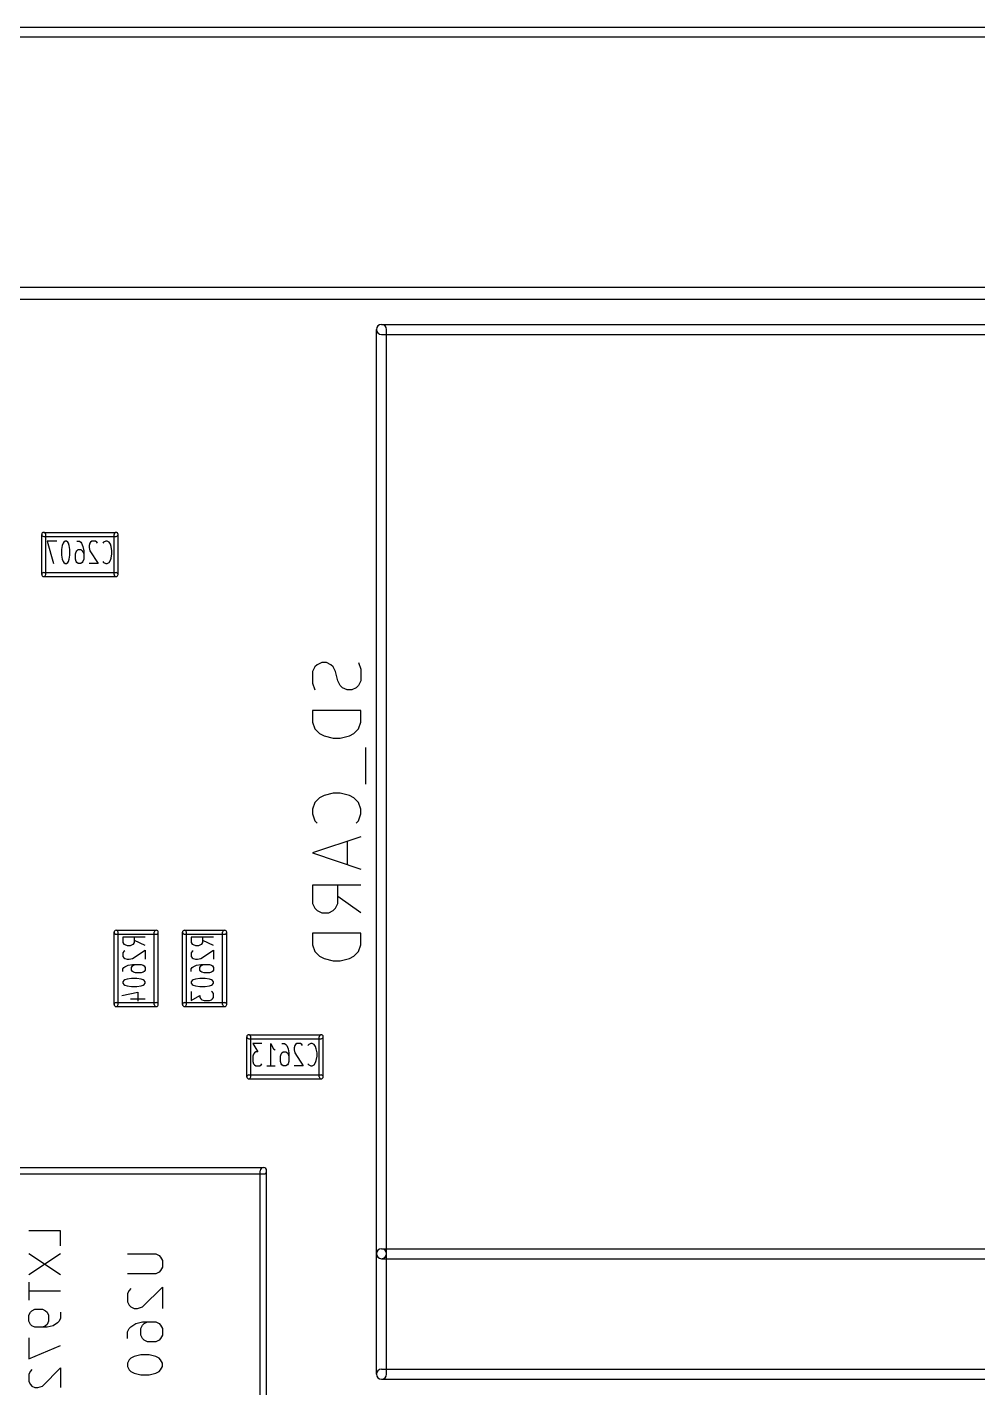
# Model space of a CAD drawing. Extents: x -29274 to 69862, y 24345 to 162744.
# Drawn here: x 33095 to 44914, y 64152 to 81080 of the extents above; entities that cross this region are included whole.
import ezdxf

# ---------------------------------------------------------------- set-up
doc = ezdxf.new("R2010")
doc.units = 0
doc.layers.add('BLACK', color=1, linetype='CONTINUOUS')

msp = doc.modelspace()

# ---------------------------------------------------------------- linework, layer by layer
at = {"layer": 'BLACK'}
for p, q in [((-8500, 81080), (61650, 81080)), ((-8500, 80960), (61650, 80960)), ((-7900, 77845), (61650, 77845)), ((-7900, 77695), (61650, 77695)), ((37500, 77382), (49000, 77382)), ((37438, 65820), (37438, 77320)), ((37500, 77258), (49000, 77258)), ((37562, 65820), (37562, 77320)), ((33275, 74270), (33275, 74770)), ((33300, 74795), (34200, 74795)), ((33300, 74745), (34200, 74745)), ((33325, 74270), (33325, 74770)), ((33463, 74687), (33343, 74687)), ((33343, 74687), (33420, 74407)), ((33540, 74660), (33531, 74633)), ((33549, 74673), (33540, 74660)), ((33566, 74687), (33549, 74673)), ((33583, 74687), (33566, 74687)), ((33600, 74673), (33583, 74687)), ((33609, 74660), (33600, 74673)), ((33617, 74633), (33609, 74660)), ((33711, 74687), (33745, 74687)), ((33745, 74687), (33762, 74673)), ((33762, 74673), (33771, 74660)), ((33771, 74660), (33788, 74620)), ((33873, 74660), (33865, 74633)), ((33882, 74673), (33873, 74660)), ((33899, 74687), (33882, 74673)), ((33942, 74687), (33899, 74687)), ((33959, 74673), (33942, 74687)), ((33968, 74660), (33959, 74673)), ((34045, 74673), (34036, 74660)), ((34071, 74687), (34045, 74673)), ((34088, 74687), (34071, 74687)), ((34113, 74673), (34088, 74687)), ((34131, 74647), (34113, 74673)), ((34175, 74270), (34175, 74770)), ((34225, 74270), (34225, 74770)), ((33531, 74633), (33523, 74580)), ((33523, 74580), (33523, 74513)), ((33523, 74513), (33531, 74460)), ((33626, 74580), (33617, 74633)), ((33617, 74460), (33626, 74513)), ((33626, 74513), (33626, 74580)), ((33694, 74527), (33702, 74553)), ((33694, 74460), (33694, 74527)), ((33702, 74553), (33711, 74567)), ((33711, 74567), (33728, 74580)), ((33728, 74580), (33762, 74580)), ((33762, 74580), (33780, 74567)), ((33780, 74567), (33788, 74553)), ((33788, 74620), (33797, 74567)), ((33788, 74553), (33797, 74527)), ((33797, 74567), (33797, 74460)), ((33865, 74633), (33865, 74607)), ((33865, 74607), (33873, 74567)), ((33873, 74567), (33976, 74407)), ((34139, 74620), (34131, 74647)), ((34148, 74567), (34139, 74620)), ((34139, 74473), (34148, 74527)), ((34148, 74527), (34148, 74567)), ((33531, 74460), (33540, 74433)), ((33540, 74433), (33549, 74420)), ((33549, 74420), (33566, 74407)), ((33566, 74407), (33583, 74407)), ((33583, 74407), (33600, 74420)), ((33600, 74420), (33609, 74433)), ((33609, 74433), (33617, 74460)), ((33702, 74433), (33694, 74460)), ((33711, 74420), (33702, 74433)), ((33728, 74407), (33711, 74420)), ((33762, 74407), (33728, 74407)), ((33780, 74420), (33762, 74407)), ((33788, 74433), (33780, 74420)), ((33797, 74460), (33788, 74433)), ((33976, 74407), (33865, 74407)), ((34036, 74433), (34045, 74420)), ((34045, 74420), (34071, 74407)), ((34071, 74407), (34088, 74407)), ((34088, 74407), (34113, 74420)), ((34113, 74420), (34131, 74447)), ((34131, 74447), (34139, 74473)), ((33300, 74295), (34200, 74295)), ((33300, 74245), (34200, 74245)), ((36700, 73148), (36671, 73120)), ((36757, 73177), (36700, 73148)), ((36814, 73177), (36757, 73177)), ((36871, 73148), (36814, 73177)), ((36900, 73120), (36871, 73148)), ((37214, 73177), (37243, 73091)), ((36671, 73120), (36643, 73062)), ((36643, 73062), (36643, 72920)), ((36929, 73062), (36900, 73120)), ((36957, 72948), (36929, 73062)), ((37243, 73091), (37243, 72948)), ((36643, 72920), (36671, 72834)), ((36986, 72891), (36957, 72948)), ((37014, 72862), (36986, 72891)), ((37071, 72834), (37014, 72862)), ((37129, 72834), (37071, 72834)), ((37186, 72862), (37129, 72834)), ((37214, 72891), (37186, 72862)), ((37243, 72948), (37214, 72891)), ((37243, 72577), (36643, 72577)), ((36643, 72577), (36643, 72434)), ((37243, 72434), (37243, 72577)), ((36643, 72434), (36671, 72349)), ((36671, 72349), (36729, 72291)), ((36729, 72291), (36786, 72263)), ((37100, 72263), (37157, 72291)), ((37157, 72291), (37214, 72349)), ((37214, 72349), (37243, 72434)), ((36786, 72263), (36900, 72234)), ((36900, 72234), (36986, 72234)), ((36986, 72234), (37100, 72263)), ((37300, 72120), (37300, 71663)), ((36729, 71492), (36671, 71434)), ((36786, 71520), (36729, 71492)), ((36900, 71549), (36786, 71520)), ((36986, 71549), (36900, 71549)), ((37100, 71520), (36986, 71549)), ((37157, 71492), (37100, 71520)), ((37214, 71434), (37157, 71492)), ((36671, 71434), (36643, 71349)), ((36643, 71349), (36643, 71292)), ((36643, 71292), (36671, 71206)), ((37243, 71349), (37214, 71434)), ((37214, 71206), (37243, 71292)), ((37243, 71292), (37243, 71349)), ((36671, 71206), (36700, 71177)), ((37186, 71177), (37214, 71206)), ((37243, 71006), (36643, 70806)), ((37071, 70949), (37071, 70663)), ((36643, 70806), (37243, 70606)), ((37243, 70406), (36643, 70406)), ((36643, 70406), (36643, 70178)), ((36957, 70178), (36957, 70406)), ((37243, 70063), (36957, 70263)), ((36643, 70178), (36671, 70120)), ((36671, 70120), (36700, 70092)), ((36700, 70092), (36757, 70063)), ((36843, 70063), (36900, 70092)), ((36900, 70092), (36929, 70120)), ((36929, 70120), (36957, 70178)), ((36757, 70063), (36843, 70063)), ((34175, 68920), (34175, 69820)), ((34200, 69845), (34700, 69845)), ((34200, 69795), (34700, 69795)), ((34225, 68920), (34225, 69820)), ((34563, 69759), (34283, 69759)), ((34283, 69759), (34283, 69691)), ((34430, 69691), (34430, 69759)), ((34675, 68920), (34675, 69820)), ((34725, 68920), (34725, 69820)), ((35025, 68920), (35025, 69820)), ((35050, 69845), (35550, 69845)), ((35050, 69795), (35550, 69795)), ((35075, 68920), (35075, 69820)), ((35413, 69759), (35133, 69759)), ((35133, 69759), (35133, 69691)), ((35280, 69691), (35280, 69759)), ((35525, 68920), (35525, 69820)), ((35575, 68920), (35575, 69820)), ((37243, 69806), (36643, 69806)), ((36643, 69806), (36643, 69663)), ((37243, 69663), (37243, 69806)), ((34283, 69691), (34297, 69673)), ((34297, 69579), (34283, 69562)), ((34297, 69673), (34310, 69665)), ((34310, 69588), (34297, 69579)), ((34310, 69665), (34337, 69656)), ((34337, 69656), (34377, 69656)), ((34377, 69656), (34403, 69665)), ((34403, 69665), (34417, 69673)), ((34403, 69493), (34563, 69596)), ((34417, 69673), (34430, 69691)), ((34563, 69656), (34430, 69716)), ((34563, 69596), (34563, 69485)), ((35133, 69691), (35147, 69673)), ((35147, 69579), (35133, 69562)), ((35147, 69673), (35160, 69665)), ((35160, 69588), (35147, 69579)), ((35160, 69665), (35187, 69656)), ((35187, 69656), (35227, 69656)), ((35227, 69656), (35253, 69665)), ((35253, 69665), (35267, 69673)), ((35253, 69493), (35413, 69596)), ((35267, 69673), (35280, 69691)), ((35413, 69656), (35280, 69716)), ((35413, 69596), (35413, 69485)), ((36643, 69663), (36671, 69578)), ((36671, 69578), (36729, 69520)), ((37157, 69520), (37214, 69578)), ((37214, 69578), (37243, 69663)), ((34283, 69562), (34283, 69519)), ((34283, 69519), (34297, 69502)), ((34297, 69502), (34310, 69493)), ((34310, 69493), (34337, 69485)), ((34310, 69391), (34350, 69408)), ((34337, 69485), (34363, 69485)), ((34350, 69408), (34403, 69417)), ((34363, 69485), (34403, 69493)), ((34403, 69417), (34510, 69417)), ((34403, 69400), (34417, 69408)), ((34417, 69408), (34443, 69417)), ((34510, 69417), (34537, 69408)), ((34537, 69408), (34550, 69400)), ((35133, 69562), (35133, 69519)), ((35133, 69519), (35147, 69502)), ((35147, 69502), (35160, 69493)), ((35160, 69493), (35187, 69485)), ((35160, 69391), (35200, 69408)), ((35187, 69485), (35213, 69485)), ((35200, 69408), (35253, 69417)), ((35213, 69485), (35253, 69493)), ((35253, 69417), (35360, 69417)), ((35253, 69400), (35267, 69408)), ((35267, 69408), (35293, 69417)), ((35360, 69417), (35387, 69408)), ((35387, 69408), (35400, 69400)), ((36729, 69520), (36786, 69492)), ((36786, 69492), (36900, 69463)), ((36900, 69463), (36986, 69463)), ((36986, 69463), (37100, 69492)), ((37100, 69492), (37157, 69520)), ((34283, 69365), (34297, 69382)), ((34283, 69331), (34283, 69365)), ((34297, 69382), (34310, 69391)), ((34390, 69246), (34337, 69237)), ((34390, 69382), (34403, 69400)), ((34390, 69348), (34390, 69382)), ((34403, 69331), (34390, 69348)), ((34457, 69246), (34390, 69246)), ((34417, 69322), (34403, 69331)), ((34443, 69314), (34417, 69322)), ((34510, 69314), (34443, 69314)), ((34510, 69237), (34457, 69246)), ((34537, 69322), (34510, 69314)), ((34550, 69331), (34537, 69322)), ((34550, 69400), (34563, 69382)), ((34563, 69348), (34550, 69331)), ((34563, 69382), (34563, 69348)), ((35133, 69365), (35147, 69382)), ((35133, 69331), (35133, 69365)), ((35147, 69382), (35160, 69391)), ((35240, 69246), (35187, 69237)), ((35240, 69382), (35253, 69400)), ((35240, 69348), (35240, 69382)), ((35253, 69331), (35240, 69348)), ((35307, 69246), (35240, 69246)), ((35267, 69322), (35253, 69331)), ((35293, 69314), (35267, 69322)), ((35360, 69314), (35293, 69314)), ((35360, 69237), (35307, 69246)), ((35387, 69322), (35360, 69314)), ((35400, 69331), (35387, 69322)), ((35400, 69400), (35413, 69382)), ((35413, 69348), (35400, 69331)), ((35413, 69382), (35413, 69348)), ((34270, 69032), (34470, 69075)), ((34297, 69220), (34283, 69203)), ((34283, 69203), (34283, 69186)), ((34283, 69186), (34297, 69169)), ((34310, 69229), (34297, 69220)), ((34297, 69169), (34310, 69160)), ((34337, 69237), (34310, 69229)), ((34310, 69160), (34337, 69151)), ((34337, 69151), (34390, 69143)), ((34390, 69143), (34457, 69143)), ((34457, 69143), (34510, 69151)), ((34470, 69075), (34470, 68963)), ((34537, 69229), (34510, 69237)), ((34510, 69151), (34537, 69160)), ((34550, 69220), (34537, 69229)), ((34537, 69160), (34550, 69169)), ((34563, 69203), (34550, 69220)), ((34550, 69169), (34563, 69186)), ((34563, 69186), (34563, 69203)), ((35147, 69220), (35133, 69203)), ((35133, 69203), (35133, 69186)), ((35133, 69186), (35147, 69169)), ((35133, 69083), (35133, 68972)), ((35160, 69229), (35147, 69220)), ((35147, 69169), (35160, 69160)), ((35187, 69237), (35160, 69229)), ((35160, 69160), (35187, 69151)), ((35187, 69151), (35240, 69143)), ((35240, 69143), (35307, 69143)), ((35307, 69143), (35360, 69151)), ((35387, 69229), (35360, 69237)), ((35360, 69151), (35387, 69160)), ((35400, 69220), (35387, 69229)), ((35387, 69160), (35400, 69169)), ((35400, 69075), (35387, 69083)), ((35413, 69203), (35400, 69220)), ((35400, 69169), (35413, 69186)), ((35413, 69058), (35400, 69075)), ((35413, 69186), (35413, 69203)), ((34200, 68945), (34700, 68945)), ((34377, 68989), (34563, 68989)), ((35050, 68945), (35550, 68945)), ((35133, 68972), (35240, 69032)), ((35240, 69032), (35240, 69006)), ((35240, 69006), (35253, 68989)), ((35253, 68989), (35267, 68980)), ((35267, 68980), (35293, 68972)), ((35293, 68972), (35360, 68972)), ((35360, 68972), (35387, 68980)), ((35387, 68980), (35400, 68989)), ((35400, 68989), (35413, 69006)), ((35413, 69006), (35413, 69058)), ((34200, 68895), (34700, 68895)), ((35050, 68895), (35550, 68895)), ((35825, 68020), (35825, 68520)), ((35850, 68545), (36750, 68545)), ((35850, 68495), (36750, 68495)), ((35875, 68020), (35875, 68520)), ((36013, 68437), (35902, 68437)), ((35902, 68437), (35962, 68330)), ((36124, 68157), (36124, 68437)), ((36124, 68437), (36141, 68397)), ((36141, 68397), (36159, 68370)), ((36261, 68437), (36295, 68437)), ((36295, 68437), (36312, 68423)), ((36312, 68423), (36321, 68410)), ((36321, 68410), (36338, 68370)), ((36423, 68410), (36415, 68383)), ((36432, 68423), (36423, 68410)), ((36449, 68437), (36432, 68423)), ((36492, 68437), (36449, 68437)), ((36509, 68423), (36492, 68437)), ((36518, 68410), (36509, 68423)), ((36595, 68423), (36586, 68410)), ((36621, 68437), (36595, 68423)), ((36638, 68437), (36621, 68437)), ((36663, 68423), (36638, 68437)), ((36681, 68397), (36663, 68423)), ((36689, 68370), (36681, 68397)), ((36725, 68020), (36725, 68520)), ((36775, 68020), (36775, 68520)), ((35910, 68303), (35902, 68277)), ((35902, 68277), (35902, 68210)), ((35919, 68317), (35910, 68303)), ((35936, 68330), (35919, 68317)), ((35962, 68330), (35936, 68330)), ((36159, 68370), (36176, 68357)), ((36244, 68277), (36252, 68303)), ((36244, 68210), (36244, 68277)), ((36252, 68303), (36261, 68317)), ((36261, 68317), (36278, 68330)), ((36278, 68330), (36312, 68330)), ((36312, 68330), (36330, 68317)), ((36330, 68317), (36338, 68303)), ((36338, 68370), (36347, 68317)), ((36338, 68303), (36347, 68277)), ((36347, 68317), (36347, 68210)), ((36415, 68383), (36415, 68357)), ((36415, 68357), (36423, 68317)), ((36423, 68317), (36526, 68157)), ((36681, 68197), (36689, 68223)), ((36698, 68317), (36689, 68370)), ((36689, 68223), (36698, 68277)), ((36698, 68277), (36698, 68317)), ((35902, 68210), (35910, 68183)), ((35910, 68183), (35919, 68170)), ((35919, 68170), (35936, 68157)), ((35936, 68157), (35988, 68157)), ((35988, 68157), (36005, 68170)), ((36005, 68170), (36013, 68183)), ((36073, 68157), (36176, 68157)), ((36252, 68183), (36244, 68210)), ((36261, 68170), (36252, 68183)), ((36278, 68157), (36261, 68170)), ((36312, 68157), (36278, 68157)), ((36330, 68170), (36312, 68157)), ((36338, 68183), (36330, 68170)), ((36347, 68210), (36338, 68183)), ((36526, 68157), (36415, 68157)), ((36586, 68183), (36595, 68170)), ((36595, 68170), (36621, 68157)), ((36621, 68157), (36638, 68157)), ((36638, 68157), (36663, 68170)), ((36663, 68170), (36681, 68197)), ((35850, 68045), (36750, 68045)), ((35850, 67995), (36750, 67995)), ((32032, 66892), (36032, 66892)), ((32032, 66812), (36032, 66812)), ((35992, 62852), (35992, 66852)), ((36072, 62852), (36072, 66852)), ((33509, 66104), (33115, 66104)), ((33509, 65917), (33509, 66104)), ((37500, 65882), (49000, 65882)), ((33115, 65823), (33509, 65560)), ((33115, 65560), (33509, 65823)), ((34342, 65818), (34692, 65818)), ((34692, 65818), (34734, 65797)), ((34734, 65797), (34754, 65777)), ((34754, 65777), (34775, 65735)), ((34775, 65735), (34775, 65653)), ((37438, 64320), (37438, 65820)), ((37500, 65758), (49000, 65758)), ((37562, 64320), (37562, 65820)), ((34692, 65570), (34342, 65570)), ((34734, 65591), (34692, 65570)), ((34754, 65612), (34734, 65591)), ((34775, 65653), (34754, 65612)), ((33115, 65466), (33115, 65241)), ((33509, 65354), (33115, 65354)), ((34362, 65364), (34342, 65323)), ((34383, 65385), (34362, 65364)), ((34527, 65158), (34775, 65405)), ((34775, 65405), (34775, 65137)), ((34342, 65323), (34342, 65220)), ((34342, 65220), (34362, 65178)), ((34362, 65178), (34383, 65158)), ((33115, 65054), (33134, 65091)), ((33115, 64979), (33115, 65054)), ((33134, 65091), (33153, 65110)), ((33153, 65110), (33191, 65129)), ((33191, 65129), (33284, 65129)), ((33284, 65129), (33322, 65110)), ((33322, 65110), (33341, 65091)), ((33341, 65091), (33359, 65054)), ((33359, 65054), (33359, 64979)), ((33509, 65016), (33491, 64979)), ((33509, 65091), (33509, 65016)), ((34383, 65158), (34424, 65137)), ((34424, 65137), (34465, 65137)), ((34465, 65137), (34527, 65158)), ((33134, 64941), (33115, 64979)), ((33153, 64923), (33134, 64941)), ((33191, 64904), (33153, 64923)), ((33341, 64904), (33191, 64904)), ((33322, 64923), (33284, 64904)), ((33341, 64941), (33322, 64923)), ((33359, 64979), (33341, 64941)), ((33416, 64923), (33341, 64904)), ((33472, 64960), (33416, 64923)), ((33491, 64979), (33472, 64960)), ((34342, 64849), (34362, 64890)), ((34342, 64766), (34342, 64849)), ((34362, 64890), (34383, 64911)), ((34383, 64911), (34445, 64952)), ((34445, 64952), (34527, 64973)), ((34507, 64890), (34527, 64931)), ((34507, 64808), (34507, 64890)), ((34527, 64973), (34692, 64973)), ((34527, 64931), (34548, 64952)), ((34548, 64952), (34589, 64973)), ((34692, 64973), (34734, 64952)), ((34734, 64952), (34754, 64931)), ((34754, 64931), (34775, 64890)), ((34775, 64890), (34775, 64808)), ((33115, 64773), (33115, 64510)), ((33115, 64510), (33509, 64679)), ((34527, 64766), (34507, 64808)), ((34548, 64746), (34527, 64766)), ((34589, 64725), (34548, 64746)), ((34692, 64725), (34589, 64725)), ((34734, 64746), (34692, 64725)), ((34754, 64766), (34734, 64746)), ((34775, 64808), (34754, 64766)), ((34362, 64499), (34342, 64457)), ((34383, 64519), (34362, 64499)), ((34424, 64540), (34383, 64519)), ((34507, 64561), (34424, 64540)), ((34610, 64561), (34507, 64561)), ((34692, 64540), (34610, 64561)), ((34734, 64519), (34692, 64540)), ((34754, 64499), (34734, 64519)), ((34775, 64457), (34754, 64499)), ((33134, 64360), (33115, 64323)), ((33153, 64379), (33134, 64360)), ((33284, 64173), (33509, 64398)), ((33509, 64398), (33509, 64154)), ((34342, 64457), (34342, 64416)), ((34342, 64416), (34362, 64375)), ((34362, 64375), (34383, 64354)), ((34383, 64354), (34424, 64334)), ((34424, 64334), (34507, 64313)), ((34610, 64313), (34692, 64334)), ((34692, 64334), (34734, 64354)), ((34734, 64354), (34754, 64375)), ((34754, 64375), (34775, 64416)), ((34775, 64416), (34775, 64457)), ((37500, 64382), (49000, 64382)), ((33115, 64323), (33115, 64229)), ((33115, 64229), (33134, 64191)), ((33134, 64191), (33153, 64173)), ((33153, 64173), (33191, 64154)), ((33228, 64154), (33284, 64173)), ((34507, 64313), (34610, 64313)), ((37500, 64258), (49000, 64258)), ((33191, 64154), (33228, 64154))]:
    msp.add_line(p, q, dxfattribs=at)
for centre, radius, start, end in [((37500, 77320), 62, 360, 540), ((37500, 77320), 62, 90, 270), ((33300, 74770), 25, 90, 270), ((33300, 74770), 25, 360, 540), ((34200, 74770), 25, 360, 540), ((34200, 74770), 25, 270, 450), ((33300, 74270), 25, 90, 270), ((33300, 74270), 25, 180, 360), ((34200, 74270), 25, 180, 360), ((34200, 74270), 25, 270, 450), ((34200, 69820), 25, 360, 540), ((34200, 69820), 25, 90, 270), ((34700, 69820), 25, 360, 540), ((34700, 69820), 25, 270, 450), ((35050, 69820), 25, 360, 540), ((35050, 69820), 25, 90, 270), ((35550, 69820), 25, 360, 540), ((35550, 69820), 25, 270, 450), ((34200, 68920), 25, 90, 270), ((34200, 68920), 25, 180, 360), ((34700, 68920), 25, 180, 360), ((34700, 68920), 25, 270, 450), ((35050, 68920), 25, 90, 270), ((35050, 68920), 25, 180, 360), ((35550, 68920), 25, 180, 360), ((35550, 68920), 25, 270, 450), ((35850, 68520), 25, 90, 270), ((35850, 68520), 25, 360, 540), ((36750, 68520), 25, 360, 540), ((36750, 68520), 25, 270, 450), ((35850, 68020), 25, 90, 270), ((35850, 68020), 25, 180, 360), ((36750, 68020), 25, 180, 360), ((36750, 68020), 25, 270, 450), ((36032, 66852), 40, 360, 540), ((36032, 66852), 40, 270, 450), ((37500, 65820), 62, 360, 540), ((37500, 65820), 62, 90, 270), ((37500, 65820), 62, 180, 360), ((37500, 64320), 62, 90, 270), ((37500, 64320), 62, 180, 360)]:
    msp.add_arc(centre, radius, start, end, dxfattribs=at)

doc.saveas('drawing.dxf')
